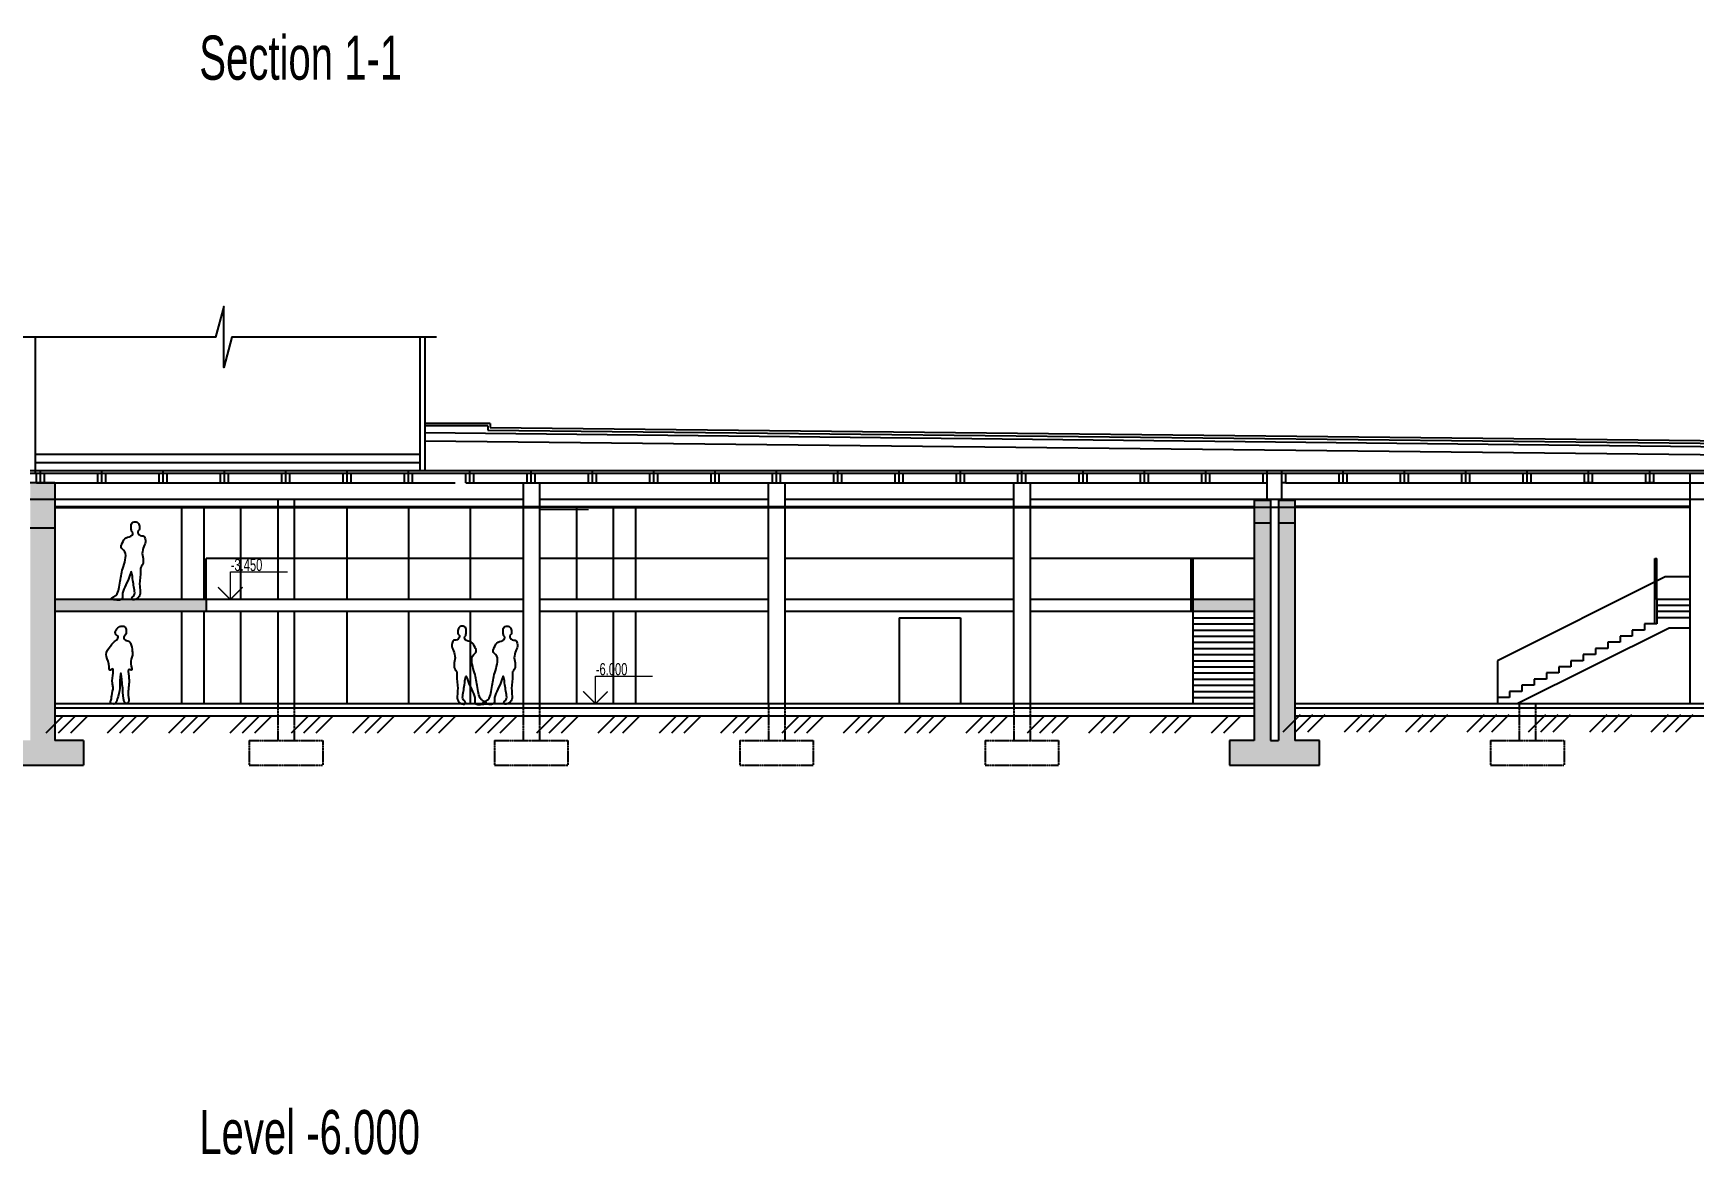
# Model space of a CAD drawing. Header units: millimetres. Extents: x 1991 to 138896, y 805 to 75693.
# Drawn here: x 63363 to 103976, y 48267 to 75693 of the extents above; entities that cross this region are included whole.
import ezdxf
from ezdxf.enums import TextEntityAlignment as Align

# ---------------------------------------------------------------- set-up
doc = ezdxf.new("R2010")
doc.units = ezdxf.units.MM
doc.linetypes.add('HIDDEN2', pattern=[4.7625, 3.175, -1.5875])
doc.layers.add('dim', color=175, linetype='Continuous', lineweight=9)
doc.layers.add('hatch', color=4, linetype='Continuous', lineweight=9)
for name, color, linetype in [('dwgmodels.com', 250, 'Continuous'), ('txt', 164, 'Continuous'), ('wall', 5, 'Continuous')]:
    doc.layers.add(name, color=color, linetype=linetype)
doc.styles.add('ST_1', font='arial.ttf', dxfattribs={"width": 0.65, "height": 600})

# ---------------------------------------------------------------- blocks, each defined once
blk = doc.blocks.new('o_1')
at = {"linetype": 'Continuous'}
for p, q in [((0, 6.75), (14, 6.75)), ((0, 0), (0, 6.75))]:
    blk.add_line(p, q, dxfattribs=at)
at = {"color": 7, "linetype": 'Continuous', "const_width": 0.35}
for points in [[(-3, 3), (0, 0)], [(0, 0), (3, 3)]]:
    blk.add_lwpolyline(points, dxfattribs=at)

msp = doc.modelspace()

# ---------------------------------------------------------------- hatches: boundary and pattern name
at = {"layer": 'hatch', "true_color": 0x83827c}
h = msp.add_hatch(color=8, dxfattribs=at)
h.dxf.hatch_style = 1
h.paths.add_polyline_path([(62042.4, 59298.6), (62042.4, 62798.6), (62042.4, 62818.6), (62042.4, 64998.6), (62242.4, 64998.6), (62342.4, 64998.6), (62442.4, 64998.6), (62642.4, 64998.6), (62642.4, 58398.6), (63292.4, 58398.6), (63292.4, 63598.6), (63892.4, 63598.6), (63892.4, 61848.6), (63892.4, 61548.6), (63892.4, 59298.6), (63892.4, 59198.6), (63892.4, 58998.6), (63892.4, 58793.1), (63892.4, 58398.6), (64592.4, 58398.6), (64592.4, 57798.6), (63542.4, 57798.6), (62342.4, 57798.6), (61342.4, 57798.6), (61342.4, 58398.6), (62042.4, 58398.6), (62042.4, 58998.6), (62042.4, 59198.6)])
h.paths.add_polyline_path([(63292.4, 63598.6), (63892.4, 63598.6), (63892.4, 64098.6), (63892.4, 64118.6), (63892.4, 64298.6), (63292.4, 64298.6)])
h.paths.add_polyline_path([(63292.4, 64298.6), (63892.4, 64298.6), (63892.4, 64698.6), (63292.4, 64698.6)])
h = msp.add_hatch(color=8, dxfattribs=at)
h.dxf.hatch_style = 1
h.paths.add_polyline_path([(93222.4, 59298.6), (93222.4, 59448.6), (93222.4, 59598.6), (93222.4, 59748.6), (93222.4, 59898.6), (93222.4, 60048.6), (93222.4, 60198.6), (93222.4, 60348.6), (93222.4, 60498.6), (93222.4, 60648.6), (93222.4, 60798.6), (93222.4, 60948.6), (93222.4, 61098.6), (93222.4, 61248.6), (93222.4, 61398.6), (93222.4, 61548.6), (93222.4, 61848.6), (93222.4, 62848.6), (93222.4, 63723.6), (93622.4, 63723.6), (93622.4, 58398.6), (93822.4, 58398.6), (93822.4, 63723.6), (94222.4, 63723.6), (94222.4, 59298.6), (94222.4, 59198.6), (94222.4, 58998.6), (94222.4, 58896.6), (94222.4, 58398.6), (94822.4, 58398.6), (94822.4, 57798.6), (94222.4, 57798.6), (93902.4, 57798.6), (93542.4, 57798.6), (92622.4, 57798.6), (92622.4, 58398.6), (93222.4, 58398.6), (93222.4, 58998.6), (93222.4, 59198.6)])
h.paths.add_polyline_path([(93222.4, 63723.6), (93622.4, 63723.6), (93622.4, 64098.6), (93222.4, 64098.6)])
h.paths.add_polyline_path([(93822.4, 63723.6), (94222.4, 63723.6), (94222.4, 64098.6), (93822.4, 64098.6)])
h.paths.add_polyline_path([(93222.4, 64098.6), (93622.4, 64098.6), (93622.4, 64273.6), (93222.4, 64273.6), (93222.4, 64118.6)])
h.paths.add_polyline_path([(94222.4, 64098.6), (94222.4, 64118.6), (94222.4, 64273.6), (93822.4, 64273.6), (93822.4, 64098.6)])
h = msp.add_hatch(color=8, dxfattribs=at)
h.dxf.hatch_style = 1
edge = h.paths.add_edge_path()
edge.add_line((67592.4, 61548.6), (67535.4, 61548.6))
edge.add_line((67535.4, 61548.6), (66992.6, 61548.6))
edge.add_line((66992.6, 61548.6), (63892.4, 61548.6))
edge.add_line((63892.4, 61548.6), (63892.4, 61848.6))
edge.add_line((63892.4, 61848.6), (65279.3, 61848.6))
edge.add_spline(control_points=[(65279.3, 61848.6), (65294.3, 61844.4), (65399.9, 61830.2), (65495.2, 61819.9), (65528.9, 61848.6)], knot_values=[2541.2989576, 2541.2989576, 2541.2989576, 2541.2989576, 2585.9695232, 2757.5440983, 2757.5440983, 2757.5440983, 2757.5440983], weights=[1, 1, 1, 1, 1], degree=3, periodic=0)
edge.add_line((65528.9, 61848.6), (65786, 61848.6))
edge.add_spline(control_points=[(65786, 61848.6), (65801.1, 61832.1), (65838.3, 61836.9), (65871, 61848.6)], knot_values=[4189.8992702, 4189.8992702, 4189.8992702, 4189.8992702, 4272.1004865, 4272.1004865, 4272.1004865, 4272.1004865], weights=[1, 1, 1, 1], degree=3, periodic=0)
edge.add_line((65871, 61848.6), (66992.6, 61848.6))
edge.add_line((66992.6, 61848.6), (67535.4, 61848.6))
edge.add_line((67535.4, 61848.6), (67592.4, 61848.6))
edge.add_line((67592.4, 61848.6), (67592.4, 61548.6))
h = msp.add_hatch(color=8, dxfattribs=at)
h.dxf.hatch_style = 1
h.paths.add_polyline_path([(91722.4, 61848.6), (93222.4, 61848.6), (93222.4, 61548.6), (91722.4, 61548.6)])

# ---------------------------------------------------------------- linework, layer by layer
at = {"layer": 'dwgmodels.com', "color": 18, "true_color": 0x000000}
for points, knots in [([(65924, 63497), (65924.6, 63502.2), (65926, 63515.6), (65932.3, 63536.8), (65971.9, 63562.5), (65961.6, 63641.5), (65938.4, 63732.9), (65828.7, 63759.9), (65746.3, 63694.1), (65761.6, 63619.9), (65761.4, 63568.2), (65765.7, 63510.2), (65812.5, 63468.9), (65764.7, 63375.5), (65610.5, 63385), (65554.7, 63243.2), (65487.7, 63119.8), (65681.9, 62987.4), (65555.2, 62641.6), (65484.9, 62317.4), (65457.7, 61994), (65332.2, 61906.9), (65225.3, 61854), (65403.4, 61829.2), (65557.9, 61813.4), (65529.7, 62098.8), (65667.3, 62203.5), (65765.7, 62591.9), (65803.2, 62286.7), (65823.7, 62164.2), (65858.3, 61953.9), (65781.4, 61912.4), (65772.5, 61818.6), (65882.7, 61845.5), (66010, 61942), (65931.1, 62236.1), (65999.9, 62458.3), (65979.6, 62630.8), (66104.2, 62756.6), (65985.7, 62976.9), (66093.5, 63171.6), (66122.3, 63302.8), (66072.7, 63413.3), (65986.4, 63392), (65924.9, 63445.4), (65924.1, 63490.1), (65924, 63497)], [0, 0, 0, 0, 15.786393, 40.6292682, 62.9222878, 149.0331827, 241.4327198, 332.7054715, 437.8235119, 488.7855916, 548.4624686, 595.5633024, 659.4207641, 703.7281803, 866.4419485, 1028.4739194, 1132.3960435, 1224.5264404, 1622.3747823, 1995.7484735, 2345.6831021, 2437.6612556, 2505.351736, 2585.9695232, 2796.5371229, 2863.0137153, 3345.2623591, 3486.0033357, 3603.8485218, 3946.2414465, 4065.102162, 4140.4907366, 4179.2196015, 4298.6343082, 4337.3282872, 4675.7482273, 4999.5305051, 5080.288503, 5167.5038733, 5482.0234769, 5658.457913, 5806.634206, 5895.6351005, 5937.8917545, 6051.3270996, 6071.872549, 6071.872549, 6071.872549, 6071.872549]), ([(65453.8, 61171.5), (65471.5, 61182.3), (65505.5, 61203.2), (65554.9, 61188.3), (65608.1, 61192.2), (65626.7, 61134.3), (65647.5, 61067.2), (65628.2, 60984.1), (65580.6, 60934.4), (65571.2, 60854.3), (65680.1, 60849.9), (65775.4, 60752.7), (65779, 60614.8), (65802.6, 60437.1), (65699.7, 60331.5), (65812.7, 60074.4), (65668.3, 60176.1), (65706.8, 59945.6), (65714.2, 59760.7), (65665.1, 59546.7), (65720.5, 59313.9), (65612.7, 59288), (65548.2, 59428.4), (65567.3, 59608), (65532.3, 59806.8), (65503.4, 60196.9), (65472.8, 59817.6), (65492.4, 59622.9), (65433.9, 59475), (65403.6, 59346.1), (65362.6, 59268.5), (65223.6, 59301.5), (65285.8, 59402.7), (65272.5, 59527.5), (65338.2, 59675), (65263.2, 59858.4), (65374.5, 60240.8), (65217.6, 60070.6), (65230.8, 60344.2), (65092.1, 60482.7), (65225.6, 60675), (65312.4, 60794.6), (65395.9, 60838.4), (65473.2, 60945.5), (65370.5, 60978.8), (65362.2, 61095.1), (65421.5, 61143.7), (65454.5, 61170.7)], [0, 0, 0, 0, 59.0397769, 113.3157028, 150.4777262, 202.8286083, 265.6381452, 372.104031, 431.5765994, 473.4880503, 578.4152436, 669.3053731, 870.7632185, 970.0653991, 1184.2101053, 1341.1789456, 1388.2222613, 1554.8913979, 1708.7784356, 2071.8409864, 2214.95696, 2271.27821, 2327.894079, 2619.418652, 2795.7619129, 3030.6929484, 3305.6677559, 3399.6561778, 3674.4336093, 3741.7991594, 3805.4443725, 3916.570712, 3986.348806, 4089.914613, 4305.5275065, 4404.2300057, 4742.3904561, 4782.4550074, 4935.3989446, 5182.295662, 5415.5952761, 5519.5970747, 5621.0118239, 5725.4896051, 5782.7769891, 5880.8317666, 6003.9189095, 6003.9189095, 6003.9189095, 6003.9189095]), ([(73787.3, 60945.8), (73786.7, 60951), (73785.2, 60964.4), (73779, 60985.7), (73739.4, 61011.3), (73749.7, 61090.3), (73772.8, 61181.8), (73882.5, 61208.8), (73965, 61142.9), (73949.7, 61068.7), (73949.8, 61017), (73945.5, 60959), (73898.8, 60917.7), (73946.6, 60824.3), (74100.8, 60833.8), (74156.5, 60692), (74223.5, 60568.7), (74029.3, 60436.2), (74156.1, 60090.5), (74226.4, 59766.2), (74253.6, 59442.9), (74379, 59355.8), (74485.9, 59302.8), (74307.8, 59278), (74153.4, 59262.2), (74181.6, 59547.6), (74043.9, 59652.3), (73945.6, 60040.7), (73908.1, 59735.6), (73887.6, 59613.1), (73852.9, 59402.7), (73929.9, 59361.3), (73938.7, 59267.4), (73828.6, 59294.3), (73701.2, 59390.8), (73780.1, 59684.9), (73711.3, 59907.1), (73731.6, 60079.6), (73607.1, 60205.4), (73725.6, 60425.7), (73617.8, 60620.4), (73589, 60751.7), (73638.6, 60862.1), (73724.8, 60840.8), (73786.4, 60894.2), (73787.1, 60939), (73787.3, 60945.8)], [0, 0, 0, 0, 15.786393, 40.6292682, 62.9222878, 149.0331827, 241.4327198, 332.7054715, 437.8235119, 488.7855916, 548.4624686, 595.5633024, 659.4207641, 703.7281803, 866.4419485, 1028.4739194, 1132.3960435, 1224.5264404, 1622.3747823, 1995.7484735, 2345.6831021, 2437.6612556, 2505.351736, 2585.9695232, 2796.5371229, 2863.0137153, 3345.2623591, 3486.0033357, 3603.8485218, 3946.2414465, 4065.102162, 4140.4907366, 4179.2196015, 4298.6343082, 4337.3282872, 4675.7482273, 4999.5305051, 5080.288503, 5167.5038733, 5482.0234769, 5658.457913, 5806.634206, 5895.6351005, 5937.8917545, 6051.3270996, 6071.872549, 6071.872549, 6071.872549, 6071.872549]), ([(75021.6, 60945.8), (75022.1, 60951), (75023.6, 60964.4), (75029.9, 60985.7), (75069.5, 61011.3), (75059.2, 61090.3), (75036, 61181.8), (74926.3, 61208.8), (74843.8, 61142.9), (74859.1, 61068.7), (74859, 61017), (74863.3, 60959), (74910.1, 60917.7), (74862.2, 60824.3), (74708, 60833.8), (74652.3, 60692), (74585.3, 60568.7), (74779.5, 60436.2), (74652.7, 60090.5), (74582.5, 59766.2), (74555.3, 59442.9), (74429.8, 59355.8), (74322.9, 59302.8), (74501, 59278), (74655.4, 59262.2), (74627.3, 59547.6), (74764.9, 59652.3), (74863.3, 60040.7), (74900.8, 59735.6), (74921.3, 59613.1), (74955.9, 59402.7), (74879, 59361.3), (74870.1, 59267.4), (74980.3, 59294.3), (75107.6, 59390.8), (75028.7, 59684.9), (75097.5, 59907.1), (75077.2, 60079.6), (75201.8, 60205.4), (75083.2, 60425.7), (75191.1, 60620.4), (75219.8, 60751.7), (75170.2, 60862.1), (75084, 60840.8), (75022.5, 60894.2), (75021.7, 60939), (75021.6, 60945.8)], [0, 0, 0, 0, 15.786393, 40.6292682, 62.9222878, 149.0331827, 241.4327198, 332.7054715, 437.8235119, 488.7855916, 548.4624686, 595.5633024, 659.4207641, 703.7281803, 866.4419485, 1028.4739194, 1132.3960435, 1224.5264404, 1622.3747823, 1995.7484735, 2345.6831021, 2437.6612556, 2505.351736, 2585.9695232, 2796.5371229, 2863.0137153, 3345.2623591, 3486.0033357, 3603.8485218, 3946.2414465, 4065.102162, 4140.4907366, 4179.2196015, 4298.6343082, 4337.3282872, 4675.7482273, 4999.5305051, 5080.288503, 5167.5038733, 5482.0234769, 5658.457913, 5806.634206, 5895.6351005, 5937.8917545, 6051.3270996, 6071.872549, 6071.872549, 6071.872549, 6071.872549])]:
    msp.add_open_spline(points, degree=3, knots=knots, dxfattribs=at)
at = {"layer": 'hatch', "color": 8, "true_color": 0x83827c}
for p, q in [((75742.4, 64698.6), (76942.4, 64698.6)), ((75742.4, 64048.6), (76942.4, 64048.6))]:
    msp.add_line(p, q, dxfattribs=at)
at = {"layer": 'wall'}
for p, q in [((63412.4, 68261.9), (63412.4, 64938.6)), ((72817.9, 68261.9), (72817.9, 64998.6)), ((72937.9, 68261.9), (72937.9, 64998.6)), ((74537.9, 66148.6), (72937.9, 66148.6)), ((74477.9, 66088.6), (72937.9, 66088.6)), ((72937.9, 65925.8), (107029.2, 65558.6)), ((74477.9, 66088.6), (74477.9, 65989.2)), ((74477.9, 65989.2), (107030, 65638.6)), ((74537.9, 66148.6), (74537.9, 66048.6)), ((74537.9, 66048.6), (107030.7, 65698.6)), ((63412.4, 65398.6), (72817.9, 65398.6)), ((72937.9, 65725.8), (107027, 65358.6)), ((63292.4, 64998.6), (107030.7, 64998.6)), ((63412.4, 65198.6), (72817.9, 65198.6)), ((63542.4, 64698.6), (63542.4, 64998.6)), ((65042.4, 64698.6), (65042.4, 64998.6)), ((66542.4, 64698.6), (66542.4, 64998.6)), ((68042.4, 64698.6), (68042.4, 64998.6)), ((69542.4, 64698.6), (69542.4, 64998.6)), ((71042.4, 64698.6), (71042.4, 64998.6)), ((72542.4, 64698.6), (72542.4, 64998.6)), ((74042.4, 64698.6), (74042.4, 64998.6)), ((75542.4, 64698.6), (75542.4, 64998.6)), ((77042.4, 64698.6), (77042.4, 64998.6)), ((78542.4, 64698.6), (78542.4, 64998.6)), ((80042.4, 64698.6), (80042.4, 64998.6)), ((81542.4, 64698.6), (81542.4, 64998.6)), ((83042.4, 64698.6), (83042.4, 64998.6)), ((84542.4, 64698.6), (84542.4, 64998.6)), ((86042.4, 64698.6), (86042.4, 64998.6)), ((87542.4, 64698.6), (87542.4, 64998.6)), ((89042.4, 64698.6), (89042.4, 64998.6)), ((90542.4, 64698.6), (90542.4, 64998.6)), ((92042.4, 64698.6), (92042.4, 64998.6)), ((93542.4, 64298.6), (93542.4, 64998.6)), ((93902.4, 64298.6), (93902.4, 64998.6)), ((95402.4, 64698.6), (95402.4, 64998.6)), ((96902.4, 64698.6), (96902.4, 64998.6)), ((98402.4, 64698.6), (98402.4, 64998.6)), ((99902.4, 64698.6), (99902.4, 64998.6)), ((101402.4, 64698.6), (101402.4, 64998.6)), ((102902.4, 64698.6), (102902.4, 64998.6)), ((63292.4, 64938.6), (107030.7, 64938.6)), ((63892.4, 64698.6), (63292.4, 64698.6)), ((63442.4, 64698.6), (63442.4, 64938.6)), ((63442.4, 64698.6), (73686.1, 64698.6)), ((63642.4, 64698.6), (63442.4, 64698.6)), ((63642.4, 64698.6), (63642.4, 64938.6)), ((63892.4, 64698.6), (63892.4, 58398.6)), ((64942.4, 64698.6), (64942.4, 64938.6)), ((64942.4, 64698.6), (65142.4, 64698.6)), ((65142.4, 64698.6), (65142.4, 64938.6)), ((66442.4, 64698.6), (66442.4, 64938.6)), ((66442.4, 64698.6), (66642.4, 64698.6)), ((66642.4, 64698.6), (66642.4, 64938.6)), ((67942.4, 64698.6), (67942.4, 64938.6)), ((67942.4, 64698.6), (68142.4, 64698.6)), ((68142.4, 64698.6), (68142.4, 64938.6)), ((69442.4, 64698.6), (69442.4, 64938.6)), ((69442.4, 64698.6), (69642.4, 64698.6)), ((69642.4, 64698.6), (69642.4, 64938.6)), ((70942.4, 64698.6), (70942.4, 64938.6)), ((70942.4, 64698.6), (71142.4, 64698.6)), ((71142.4, 64698.6), (71142.4, 64938.6)), ((72442.4, 64698.6), (72442.4, 64938.6)), ((72442.4, 64698.6), (72642.4, 64698.6)), ((72642.4, 64698.6), (72642.4, 64938.6)), ((73942.4, 64698.6), (73942.4, 64938.6)), ((73942.4, 64698.6), (74142.4, 64698.6)), ((73947.7, 64698.6), (93542.4, 64698.6)), ((74142.4, 64698.6), (74142.4, 64938.6)), ((75342.4, 64698.6), (75342.4, 59298.6)), ((75442.4, 64698.6), (75442.4, 64938.6)), ((75442.4, 64698.6), (75642.4, 64698.6)), ((75642.4, 64698.6), (75642.4, 64938.6)), ((75742.4, 64698.6), (75742.4, 59298.6)), ((76942.4, 64698.6), (76942.4, 64938.6)), ((76942.4, 64698.6), (77142.4, 64698.6)), ((77142.4, 64698.6), (77142.4, 64938.6)), ((78442.4, 64698.6), (78442.4, 64938.6)), ((78442.4, 64698.6), (78642.4, 64698.6)), ((78642.4, 64698.6), (78642.4, 64938.6)), ((79942.4, 64698.6), (79942.4, 64938.6)), ((79942.4, 64698.6), (80142.4, 64698.6)), ((80142.4, 64698.6), (80142.4, 64938.6)), ((81342.4, 59298.6), (81342.4, 64698.6)), ((81442.4, 64698.6), (81442.4, 64938.6)), ((81442.4, 64698.6), (81442.4, 64938.6)), ((81442.4, 64698.6), (81642.4, 64698.6)), ((81442.4, 64698.6), (81642.4, 64698.6)), ((81542.4, 64698.6), (81542.4, 64938.6)), ((81642.4, 64698.6), (81642.4, 64938.6)), ((81642.4, 64698.6), (81642.4, 64938.6)), ((81742.4, 64698.6), (81742.4, 59298.6)), ((82942.4, 64698.6), (82942.4, 64938.6)), ((82942.4, 64698.6), (83142.4, 64698.6)), ((83142.4, 64698.6), (83142.4, 64938.6)), ((84442.4, 64698.6), (84442.4, 64938.6)), ((84442.4, 64698.6), (84642.4, 64698.6)), ((84642.4, 64698.6), (84642.4, 64938.6)), ((85942.4, 64698.6), (85942.4, 64938.6)), ((85942.4, 64698.6), (86142.4, 64698.6)), ((86142.4, 64698.6), (86142.4, 64938.6)), ((87342.4, 59298.6), (87342.4, 64698.6)), ((87442.4, 64698.6), (87442.4, 64938.6)), ((87442.4, 64698.6), (87642.4, 64698.6)), ((87642.4, 64698.6), (87642.4, 64938.6)), ((87742.4, 64698.6), (87742.4, 59298.6)), ((88942.4, 64698.6), (88942.4, 64938.6)), ((88942.4, 64698.6), (89142.4, 64698.6)), ((89142.4, 64698.6), (89142.4, 64938.6)), ((90442.4, 64698.6), (90442.4, 64938.6)), ((90442.4, 64698.6), (90642.4, 64698.6)), ((90642.4, 64698.6), (90642.4, 64938.6)), ((91942.4, 64698.6), (91942.4, 64938.6)), ((91942.4, 64698.6), (92142.4, 64698.6)), ((92142.4, 64698.6), (92142.4, 64938.6)), ((93442.4, 64698.6), (93442.4, 64938.6)), ((93442.4, 64698.6), (93542.4, 64698.6)), ((94002.4, 64698.6), (93902.4, 64698.6)), ((94002.4, 64698.6), (94002.4, 64938.6)), ((94002.4, 64698.6), (107030.7, 64698.6)), ((95302.4, 64698.6), (95302.4, 64938.6)), ((95302.4, 64698.6), (95502.4, 64698.6)), ((95502.4, 64698.6), (95502.4, 64938.6)), ((96802.4, 64698.6), (96802.4, 64938.6)), ((96802.4, 64698.6), (97002.4, 64698.6)), ((97002.4, 64698.6), (97002.4, 64938.6)), ((98302.4, 64698.6), (98302.4, 64938.6)), ((98302.4, 64698.6), (98502.4, 64698.6)), ((98502.4, 64698.6), (98502.4, 64938.6)), ((99802.4, 64698.6), (99802.4, 64938.6)), ((99802.4, 64698.6), (100002.4, 64698.6)), ((100002.4, 64698.6), (100002.4, 64938.6)), ((101302.4, 64698.6), (101302.4, 64938.6)), ((101502.4, 64698.6), (101302.4, 64698.6)), ((101502.4, 64698.6), (101502.4, 64938.6)), ((102802.4, 64698.6), (102802.4, 64938.6)), ((103002.4, 64698.6), (102802.4, 64698.6)), ((103002.4, 64698.6), (103002.4, 64938.6)), ((103877.1, 64938.6), (103877.1, 59298.6)), ((63292.4, 64298.6), (75342.4, 64298.6)), ((69342.4, 64298.6), (69342.4, 61848.6)), ((69742.4, 64298.6), (69742.4, 61848.6)), ((75742.4, 64298.6), (81342.4, 64298.6)), ((81742.4, 64298.6), (87342.4, 64298.6)), ((87742.4, 64298.6), (107030.7, 64298.6)), ((93222.4, 64298.6), (93222.4, 58398.6)), ((93222.4, 64298.6), (93622.4, 64298.6)), ((93222.4, 64273.6), (93622.4, 64273.6)), ((93622.4, 64298.6), (93622.4, 58398.6)), ((93822.4, 64298.6), (93822.4, 58398.6)), ((93822.4, 64298.6), (94222.4, 64298.6)), ((93822.4, 64273.6), (94222.4, 64273.6)), ((94222.4, 64298.6), (94222.4, 58398.6)), ((63892.4, 64118.6), (93222.4, 64118.6)), ((63892.4, 64098.6), (93222.4, 64098.6)), ((66992.6, 64098.6), (66992.6, 61848.6)), ((94222.4, 64098.6), (93222.4, 64098.6)), ((103877.1, 64118.6), (94222.4, 64118.6)), ((103877.1, 64098.6), (94222.4, 64098.6)), ((63292.4, 63598.6), (63892.4, 63598.6)), ((93222.4, 63723.6), (93622.4, 63723.6)), ((93822.4, 63723.6), (94222.4, 63723.6)), ((103022.4, 61248.6), (103022.4, 62848.6)), ((103022.4, 62848.6), (103072.4, 62848.6)), ((103072.4, 61848.6), (103072.4, 62848.6)), ((103272.4, 62398.6), (99172.4, 60348.6)), ((103877.1, 62398.6), (103272.4, 62398.6)), ((67592.4, 61848.6), (63892.4, 61848.6)), ((67592.4, 61848.6), (67592.4, 61548.6)), ((67592.4, 61848.6), (67592.4, 61548.6)), ((75342.4, 61848.6), (67592.4, 61848.6)), ((67592.4, 61848.6), (67592.4, 61548.6)), ((81342.4, 61848.6), (75742.4, 61848.6)), ((87342.4, 61848.6), (81742.4, 61848.6)), ((91722.4, 61848.6), (87742.4, 61848.6)), ((93222.4, 61848.6), (91722.4, 61848.6)), ((91722.4, 61848.6), (91722.4, 61548.6)), ((103072.4, 61848.6), (103072.4, 61398.6)), ((103877.1, 61848.6), (103072.4, 61848.6)), ((67592.4, 61548.6), (63892.4, 61548.6)), ((69342.4, 61548.6), (69342.4, 59298.6)), ((69742.4, 61548.6), (69742.4, 59298.6)), ((81342.4, 61548.6), (75742.4, 61548.6)), ((87342.4, 61548.6), (81742.4, 61548.6)), ((91722.4, 61548.6), (87742.4, 61548.6)), ((93222.4, 61548.6), (91722.4, 61548.6)), ((103877.1, 61698.6), (103072.4, 61698.6)), ((103877.1, 61548.6), (103072.4, 61548.6)), ((103372.4, 61398.6), (103072.4, 61398.6)), ((103072.4, 61398.6), (103072.4, 61248.6)), ((103877.1, 61398.6), (103372.4, 61398.6)), ((103372.4, 61148.6), (99672.4, 59298.6)), ((102472.4, 60948.6), (102172.4, 60948.6)), ((102172.4, 60948.6), (102172.4, 60798.6)), ((102772.4, 61098.6), (102472.4, 61098.6)), ((102472.4, 61098.6), (102472.4, 60948.6)), ((103072.4, 61248.6), (102772.4, 61248.6)), ((102772.4, 61248.6), (102772.4, 61098.6)), ((103877.1, 61148.6), (103372.4, 61148.6)), ((101872.4, 60648.6), (101572.4, 60648.6)), ((101572.4, 60648.6), (101572.4, 60498.6)), ((102172.4, 60798.6), (101872.4, 60798.6)), ((101872.4, 60798.6), (101872.4, 60648.6)), ((99172.4, 60348.6), (99172.4, 59298.6)), ((100972.4, 60198.6), (100672.4, 60198.6)), ((100672.4, 60198.6), (100672.4, 60048.6)), ((101272.4, 60348.6), (100972.4, 60348.6)), ((100972.4, 60348.6), (100972.4, 60198.6)), ((101572.4, 60498.6), (101272.4, 60498.6)), ((101272.4, 60498.6), (101272.4, 60348.6)), ((100072.4, 59748.6), (99772.4, 59748.6)), ((99772.4, 59748.6), (99772.4, 59598.6)), ((100372.4, 59898.6), (100072.4, 59898.6)), ((100072.4, 59898.6), (100072.4, 59748.6)), ((100672.4, 60048.6), (100372.4, 60048.6)), ((100372.4, 60048.6), (100372.4, 59898.6)), ((63892.4, 59298.6), (93222.4, 59298.6)), ((94222.4, 59298.6), (108737.7, 59298.6)), ((99472.4, 59448.6), (99172.4, 59448.6)), ((99172.4, 59448.6), (99172.4, 59298.6)), ((99772.4, 59598.6), (99472.4, 59598.6)), ((99472.4, 59598.6), (99472.4, 59448.6)), ((64097.9, 58998.6), (63673.6, 58574.3)), ((63892.4, 59198.6), (93222.4, 59198.6)), ((63892.4, 58998.6), (93222.4, 58998.6)), ((64397.9, 58998.6), (63973.6, 58574.3)), ((64697.9, 58998.6), (64273.6, 58574.3)), ((65597.9, 58998.6), (65173.6, 58574.3)), ((65897.9, 58998.6), (65473.6, 58574.3)), ((66197.9, 58998.6), (65773.6, 58574.3)), ((67097.9, 58998.6), (66673.6, 58574.3)), ((67397.9, 58998.6), (66973.6, 58574.3)), ((67697.9, 58998.6), (67273.6, 58574.3)), ((68597.9, 58998.6), (68173.6, 58574.3)), ((68897.9, 58998.6), (68473.6, 58574.3)), ((69197.9, 58998.6), (68773.6, 58574.3)), ((70097.9, 58998.6), (69673.6, 58574.3)), ((70397.9, 58998.6), (69973.6, 58574.3)), ((70697.9, 58998.6), (70273.6, 58574.3)), ((71597.9, 58998.6), (71173.6, 58574.3)), ((71897.9, 58998.6), (71473.6, 58574.3)), ((72197.9, 58998.6), (71773.6, 58574.3)), ((73097.9, 58998.6), (72673.6, 58574.3)), ((73397.9, 58998.6), (72973.6, 58574.3)), ((73697.9, 58998.6), (73273.6, 58574.3)), ((74597.9, 58998.6), (74173.6, 58574.3)), ((74897.9, 58998.6), (74473.6, 58574.3)), ((75197.9, 58998.6), (74773.6, 58574.3)), ((76097.9, 58998.6), (75673.6, 58574.3)), ((76397.9, 58998.6), (75973.6, 58574.3)), ((76697.9, 58998.6), (76273.6, 58574.3)), ((77597.9, 58998.6), (77173.6, 58574.3)), ((77897.9, 58998.6), (77473.6, 58574.3)), ((78197.9, 58998.6), (77773.6, 58574.3)), ((79097.9, 58998.6), (78673.6, 58574.3)), ((79397.9, 58998.6), (78973.6, 58574.3)), ((79697.9, 58998.6), (79273.6, 58574.3)), ((80597.9, 58998.6), (80173.6, 58574.3)), ((80897.9, 58998.6), (80473.6, 58574.3)), ((81197.9, 58998.6), (80773.6, 58574.3)), ((82097.9, 58998.6), (81673.6, 58574.3)), ((82397.9, 58998.6), (81973.6, 58574.3)), ((82697.9, 58998.6), (82273.6, 58574.3)), ((83597.9, 58998.6), (83173.6, 58574.3)), ((83897.9, 58998.6), (83473.6, 58574.3)), ((84197.9, 58998.6), (83773.6, 58574.3)), ((85097.9, 58998.6), (84673.6, 58574.3)), ((85397.9, 58998.6), (84973.6, 58574.3)), ((85697.9, 58998.6), (85273.6, 58574.3)), ((86597.9, 58998.6), (86173.6, 58574.3)), ((86897.9, 58998.6), (86473.6, 58574.3)), ((87197.9, 58998.6), (86773.6, 58574.3)), ((88097.9, 58998.6), (87673.6, 58574.3)), ((88397.9, 58998.6), (87973.6, 58574.3)), ((88697.9, 58998.6), (88273.6, 58574.3)), ((89597.9, 58998.6), (89173.6, 58574.3)), ((89897.9, 58998.6), (89473.6, 58574.3)), ((90197.9, 58998.6), (89773.6, 58574.3)), ((91097.9, 58998.6), (90673.6, 58574.3)), ((91397.9, 58998.6), (90973.6, 58574.3)), ((91697.9, 58998.6), (91273.6, 58574.3)), ((92597.9, 58998.6), (92173.6, 58574.3)), ((92897.9, 58998.6), (92473.6, 58574.3)), ((94350.1, 59024.3), (93925.8, 58600)), ((94222.4, 59198.6), (108737.7, 59198.6)), ((94222.4, 58998.6), (108737.7, 58998.6)), ((94650.1, 59024.3), (94225.8, 58600)), ((94950.1, 59024.3), (94525.8, 58600)), ((95850.1, 59024.3), (95425.8, 58600)), ((96150.1, 59024.3), (95725.8, 58600)), ((96450.1, 59024.3), (96025.8, 58600)), ((97350.1, 59024.3), (96925.8, 58600)), ((97650.1, 59024.3), (97225.8, 58600)), ((97950.1, 59024.3), (97525.8, 58600)), ((98850.1, 59024.3), (98425.8, 58600)), ((99150.1, 59024.3), (98725.8, 58600)), ((99450.1, 59024.3), (99025.8, 58600)), ((100350.1, 59024.3), (99925.8, 58600)), ((100650.1, 59024.3), (100225.8, 58600)), ((100950.1, 59024.3), (100525.8, 58600)), ((101850.1, 59024.3), (101425.8, 58600)), ((102150.1, 59024.3), (101725.8, 58600)), ((102450.1, 59024.3), (102025.8, 58600)), ((103350.1, 59024.3), (102925.8, 58600)), ((103650.1, 59024.3), (103225.8, 58600)), ((103950.1, 59024.3), (103525.8, 58600)), ((64592.4, 58398.6), (63892.4, 58398.6)), ((64592.4, 58398.6), (64592.4, 57798.6)), ((93222.4, 58398.6), (92622.4, 58398.6)), ((92622.4, 58398.6), (92622.4, 57798.6)), ((93622.4, 58398.6), (93822.4, 58398.6)), ((94822.4, 58398.6), (94222.4, 58398.6)), ((94822.4, 57798.6), (94822.4, 58398.6)), ((61342.4, 57798.6), (64592.4, 57798.6)), ((92622.4, 57798.6), (94222.4, 57798.6)), ((94222.4, 57798.6), (94822.4, 57798.6))]:
    msp.add_line(p, q, dxfattribs=at)
at = {"layer": 'wall', "color": 18, "true_color": 0x000000}
for p, q in [((67535.4, 64098.6), (67535.4, 61848.6)), ((68435.9, 64098.6), (68435.9, 61848.6)), ((71032.2, 64098.6), (71032.2, 61848.6)), ((72542.4, 64098.6), (72542.4, 61848.6)), ((74052.5, 64098.6), (74052.5, 61848.6)), ((76648.8, 64098.6), (76648.8, 61848.6)), ((77549.4, 64098.6), (77549.4, 61848.6)), ((78092.2, 64098.6), (78092.2, 61848.6)), ((67592.4, 61848.6), (67592.4, 62848.6)), ((75342.4, 62848.6), (67592.4, 62848.6)), ((81342.4, 62848.6), (75742.4, 62848.6)), ((87342.4, 62848.6), (81742.4, 62848.6)), ((91722.4, 62848.6), (87742.4, 62848.6)), ((91672.4, 62848.6), (91672.4, 61548.6)), ((91722.4, 62848.6), (91722.4, 61848.6)), ((93222.4, 62848.6), (91722.4, 62848.6)), ((91722.4, 61848.6), (91722.4, 59298.6)), ((66992.6, 61548.6), (66992.6, 59298.6)), ((67535.4, 61548.6), (67535.4, 59298.6)), ((75342.4, 61548.6), (67592.4, 61548.6)), ((68435.9, 61548.6), (68435.9, 59298.6)), ((71032.2, 61548.6), (71032.2, 59298.6)), ((72542.4, 61548.6), (72542.4, 59298.6)), ((74052.5, 61548.6), (74052.5, 59298.6)), ((76648.8, 61548.6), (76648.8, 59298.6)), ((77549.4, 61548.6), (77549.4, 59298.6)), ((78092.2, 61548.6), (78092.2, 59298.6)), ((84542.4, 61398.6), (84542.4, 59298.6)), ((84542.4, 61398.6), (86042.4, 61398.6)), ((86042.4, 61398.6), (86042.4, 59298.6)), ((91722.4, 61398.6), (93222.4, 61398.6)), ((91722.4, 61248.6), (93222.4, 61248.6)), ((91722.4, 61098.6), (93222.4, 61098.6)), ((91722.4, 60948.6), (93222.4, 60948.6)), ((91722.4, 60798.6), (93222.4, 60798.6)), ((91722.4, 60648.6), (93222.4, 60648.6)), ((91722.4, 60498.6), (93222.4, 60498.6)), ((91722.4, 60348.6), (93222.4, 60348.6)), ((91722.4, 60198.6), (93222.4, 60198.6)), ((91722.4, 60048.6), (93222.4, 60048.6)), ((91722.4, 59898.6), (93222.4, 59898.6)), ((91722.4, 59748.6), (93222.4, 59748.6)), ((91722.4, 59598.6), (93222.4, 59598.6)), ((91722.4, 59448.6), (93222.4, 59448.6))]:
    msp.add_line(p, q, dxfattribs=at)
at = {"layer": 'wall', "linetype": 'HIDDEN2'}
for p, q in [((69342.4, 59298.6), (69342.4, 58398.6)), ((69742.4, 59298.6), (69742.4, 58398.6)), ((75342.4, 59298.6), (75342.4, 58398.6)), ((75742.4, 59298.6), (75742.4, 58398.6)), ((81342.4, 59298.6), (81342.4, 58398.6)), ((81742.4, 59298.6), (81742.4, 58398.6)), ((87342.4, 59298.6), (87342.4, 58398.6)), ((87742.4, 59298.6), (87742.4, 58398.6)), ((99702.4, 59298.6), (99702.4, 58398.6)), ((100102.4, 59298.6), (100102.4, 58398.6)), ((68642.4, 58398.6), (70442.4, 58398.6)), ((68642.4, 58398.6), (68642.4, 57798.6)), ((70442.4, 58398.6), (70442.4, 57798.6)), ((74642.4, 58398.6), (76442.4, 58398.6)), ((74642.4, 58398.6), (74642.4, 57798.6)), ((76442.4, 58398.6), (76442.4, 57798.6)), ((80642.4, 58398.6), (82442.4, 58398.6)), ((80642.4, 58398.6), (80642.4, 57798.6)), ((82442.4, 58398.6), (82442.4, 57798.6)), ((86642.4, 58398.6), (88442.4, 58398.6)), ((86642.4, 58398.6), (86642.4, 57798.6)), ((88442.4, 58398.6), (88442.4, 57798.6)), ((99002.4, 58398.6), (100802.4, 58398.6)), ((99002.4, 58398.6), (99002.4, 57798.6)), ((100802.4, 58398.6), (100802.4, 57798.6)), ((68642.4, 57798.6), (70442.4, 57798.6)), ((74642.4, 57798.6), (76442.4, 57798.6)), ((80642.4, 57798.6), (82442.4, 57798.6)), ((86642.4, 57798.6), (88442.4, 57798.6)), ((99002.4, 57798.6), (100802.4, 57798.6))]:
    msp.add_line(p, q, dxfattribs=at)
at = {"layer": 'wall', "color": 18, "true_color": 0x000000}
msp.add_lwpolyline([(73222.7, 68261.9), (68221.3, 68261.9), (68021.3, 67515.5), (68021.3, 69008.3), (67821.3, 68261.9), (62648.8, 68261.9)], dxfattribs=at)

# ---------------------------------------------------------------- block references
at = {"layer": 'dim', "xscale": 100, "yscale": 100, "zscale": 200}
for p in [(68184.3, 61848.6), (77112.6, 59298.6)]:
    msp.add_blockref('o_1', p, dxfattribs=at)

# ---------------------------------------------------------------- texts
at = {"layer": 'txt', "style": 'ST_1', "width": 0.65}
for s, p in [('Section 1-1', (67425.1, 74555.4)), ('Level -6.000', (67425.1, 48282.6))]:
    msp.add_text(s, height=1080, dxfattribs=at).set_placement(p)
at = {"layer": 'wall', "color": 18, "true_color": 0x000000, "style": 'ST_1', "width": 0.65}
for s, p in [('-3.450', (68580.3, 62541.5)), ('-6.000', (77508.6, 59991.5))]:
    msp.add_text(s, height=300, dxfattribs=at).set_placement(p, align=Align.CENTER)

doc.saveas('drawing.dxf')
